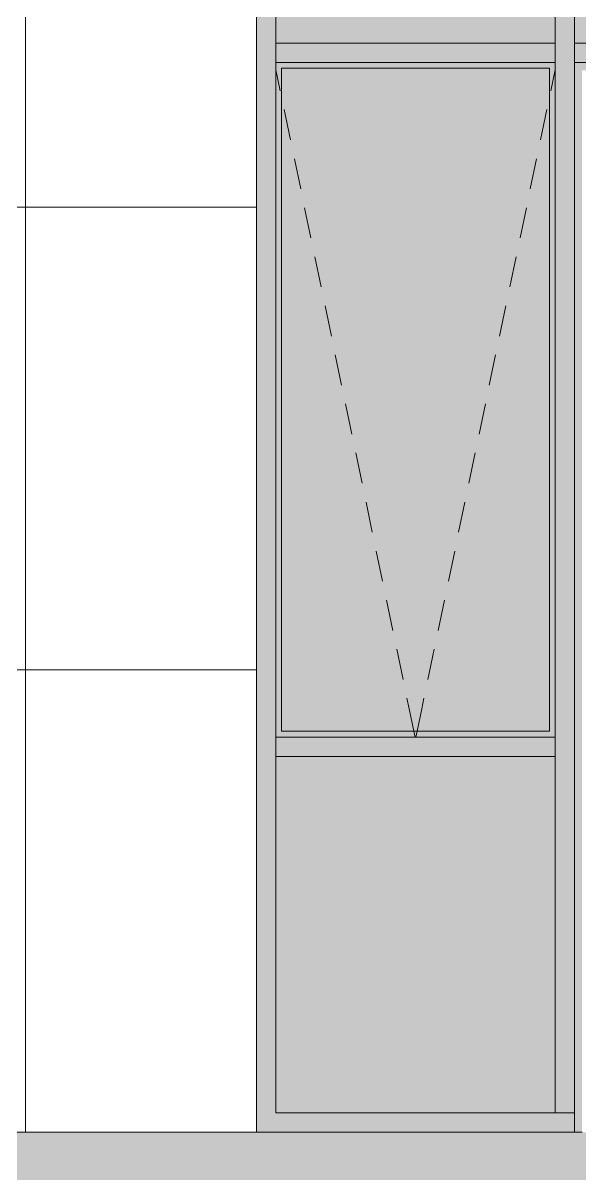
# Model space of a CAD drawing. Header units: millimetres. Extents: x 1499747 to 4230374, y -28481 to 441852.
# Drawn here: x 4064336 to 4065782, y 363720 to 366706 of the extents above; entities that cross this region are included whole.
import ezdxf

# ---------------------------------------------------------------- set-up
doc = ezdxf.new("R2010")
doc.units = ezdxf.units.MM
doc.header["$MEASUREMENT"] = 0
doc.layers.add('Чертеж и Рисунок', color=7, linetype='Continuous')

msp = doc.modelspace()

# ---------------------------------------------------------------- hatches: boundary and pattern name
at = {"layer": 'Чертеж и Рисунок', "linetype": 'Continuous', "lineweight": 0, "true_color": 0x84adf9}
for points in [[(4064991.98978, 368028.36268), (4064991.98978, 366653.36058), (4065716.99089, 366653.36058), (4065716.99089, 368028.36268)], [(4065766.99097, 368028.36268), (4065766.99097, 366653.36058), (4066366.99188, 366653.36058), (4066366.99188, 368028.36268)], [(4065006.98981, 364868.35785), (4065701.99087, 364868.35785), (4065701.99087, 366588.36048), (4065006.98981, 366588.36048)], [(4064991.98978, 363878.35634), (4065716.99089, 363878.35634), (4065716.99089, 364803.35775), (4064991.98978, 364803.35775)]]:
    msp.add_hatch(color=161, dxfattribs=at).paths.add_polyline_path(points)
at = {"layer": 'Чертеж и Рисунок', "linetype": 'Continuous', "lineweight": 0, "true_color": 0x2e2e2e}
for points in [[(4064941.98971, 366628.36054), (4064991.98978, 366628.36054), (4064991.98978, 367128.3613), (4064941.98971, 367128.3613)], [(4065716.99089, 367128.3613), (4065716.99089, 366628.36054), (4065766.99097, 366628.36054), (4065766.99097, 367128.3613)], [(4064991.98978, 366653.36058), (4064991.98978, 366603.3605), (4065666.99081, 366603.3605), (4065666.99081, 366653.36058)], [(4065666.99081, 366653.36058), (4065666.99081, 366603.3605), (4065716.99089, 366603.3605), (4065716.99089, 366653.36058)], [(4065766.99097, 366603.3605), (4066366.99188, 366603.3605), (4066366.99188, 366653.36058), (4065766.99097, 366653.36058)], [(4064941.98971, 366228.35993), (4064991.98978, 366228.35993), (4064991.98978, 366628.36054), (4064941.98971, 366628.36054)], [(4065716.99089, 366628.36054), (4065716.99089, 366228.35993), (4065766.99097, 366228.35993), (4065766.99097, 366628.36054)], [(4065766.99097, 363828.35626), (4065786.991, 363828.35626), (4065786.991, 366583.36047), (4065766.99097, 366603.3605)], [(4067016.99288, 366603.3605), (4065766.99097, 366603.3605), (4065786.991, 366583.36047), (4066996.99285, 366583.36047)], [(4064941.98971, 364828.35779), (4064991.98978, 364828.35779), (4064991.98978, 366228.35993), (4064941.98971, 366228.35993)], [(4065716.99089, 366228.35993), (4065716.99089, 364828.35779), (4065766.99097, 364828.35779), (4065766.99097, 366228.35993)], [(4064991.98978, 364853.35783), (4064991.98978, 364803.35775), (4065666.99081, 364803.35775), (4065666.99081, 364853.35783)], [(4065666.99081, 364803.35775), (4065716.99089, 364803.35775), (4065716.99089, 364853.35783), (4065666.99081, 364853.35783)], [(4064941.98971, 364828.35779), (4064941.98971, 363828.35626), (4064991.98978, 363878.35634), (4064991.98978, 364828.35779)], [(4065766.99097, 364828.35779), (4065716.99089, 364828.35779), (4065716.99089, 363878.35634), (4065766.99097, 363878.35634)], [(4064941.98971, 363828.35626), (4065666.99081, 363828.35626), (4065666.99081, 363878.35634), (4064991.98978, 363878.35634)], [(4065766.99097, 363828.35626), (4065766.99097, 363878.35634), (4065666.99081, 363878.35634), (4065666.99081, 363828.35626)]]:
    msp.add_hatch(color=250, dxfattribs=at).paths.add_polyline_path(points)
at = {"layer": 'Чертеж и Рисунок', "linetype": 'Continuous', "lineweight": 0, "true_color": 0xf7fdff}
for points in [[(4064991.98978, 364853.35783), (4065006.98981, 364868.35785), (4065006.98981, 366588.36048), (4064991.98978, 366603.3605), (4064991.98978, 366228.35993)], [(4064991.98978, 366603.3605), (4065006.98981, 366588.36048), (4065701.99087, 366588.36048), (4065716.99089, 366603.3605)], [(4065701.99087, 366588.36048), (4065701.99087, 364868.35785), (4065716.99089, 364853.35783), (4065716.99089, 366228.35993), (4065716.99089, 366603.3605)], [(4064991.98978, 364853.35783), (4065716.99089, 364853.35783), (4065701.99087, 364868.35785), (4065006.98981, 364868.35785)]]:
    msp.add_hatch(color=7, dxfattribs=at).paths.add_polyline_path(points)
at = {"layer": 'Чертеж и Рисунок', "linetype": 'Continuous', "lineweight": 0, "true_color": 0x7f7f7f}
for points in [[(4063716.98784, 363828.35626), (4063716.98784, 359728.35), (4064366.98883, 359728.35), (4064366.98883, 363828.35626)], [(4064366.98883, 363828.35626), (4064366.98883, 363628.35595), (4068416.99502, 363628.35595), (4068416.99502, 363828.35626)]]:
    msp.add_hatch(color=8, dxfattribs=at).paths.add_polyline_path(points)

# ---------------------------------------------------------------- linework, layer by layer
at = {"layer": 'Чертеж и Рисунок', "color": 253, "linetype": 'Continuous', "lineweight": 5, "true_color": 0xaaaaaa}
for points in [[(4064341.78879, 373528.37108), (4064341.78879, 363828.35626)], [(4063141.98696, 366227.95993), (4064941.98971, 366227.95993)], [(4063141.98696, 365027.95809), (4064941.98971, 365027.95809)]]:
    msp.add_lwpolyline(points, dxfattribs=at)
at = {"layer": 'Чертеж и Рисунок', "color": 7, "linetype": 'Continuous', "lineweight": 5}
for points in [[(4064941.98971, 363828.35626), (4064941.98971, 368078.36275)], [(4064991.98978, 366653.36058), (4064991.98978, 367128.3613)], [(4065716.99089, 366653.36058), (4065716.99089, 367128.3613)], [(4065766.99097, 366653.36058), (4065766.99097, 367128.3613)], [(4064991.98978, 366628.36054), (4064991.98978, 366653.36058)], [(4065666.99081, 366653.36058), (4064991.98978, 366653.36058)], [(4065716.99089, 366653.36058), (4065666.99081, 366653.36058)], [(4065716.99089, 366628.36054), (4065716.99089, 366653.36058)], [(4065766.99097, 366628.36054), (4065766.99097, 366653.36058)], [(4066366.99188, 366653.36058), (4065766.99097, 366653.36058)], [(4064991.98978, 366603.3605), (4064991.98978, 366628.36054)], [(4065716.99089, 366603.3605), (4065716.99089, 366628.36054)], [(4065766.99097, 366228.35993), (4065766.99097, 366628.36054)], [(4065666.99081, 366603.3605), (4064991.98978, 366603.3605)], [(4064991.98978, 366228.35993), (4064991.98978, 366603.3605)], [(4065701.99087, 366588.36048), (4065006.98981, 366588.36048)], [(4065006.98981, 366588.36048), (4065006.98981, 364868.35785)], [(4065716.99089, 366603.3605), (4065666.99081, 366603.3605)], [(4065701.99087, 364868.35785), (4065701.99087, 366588.36048)], [(4065716.99089, 366228.35993), (4065716.99089, 366603.3605)], [(4066366.99188, 366603.3605), (4065766.99097, 366603.3605)], [(4064991.98978, 364853.35783), (4064991.98978, 366228.35993)], [(4065716.99089, 364828.35779), (4065716.99089, 366228.35993)], [(4065766.99097, 364828.35779), (4065766.99097, 366228.35993)], [(4064991.98978, 364828.35779), (4064991.98978, 364853.35783)], [(4065666.99081, 364853.35783), (4064991.98978, 364853.35783)], [(4065006.98981, 364868.35785), (4065701.99087, 364868.35785)], [(4065716.99089, 364853.35783), (4065666.99081, 364853.35783)], [(4064991.98978, 364803.35775), (4064991.98978, 364828.35779)], [(4065716.99089, 363878.35634), (4065716.99089, 364828.35779)], [(4065766.99097, 363878.35634), (4065766.99097, 364828.35779)], [(4064991.98978, 363878.35634), (4064991.98978, 364803.35775)], [(4065666.99081, 364803.35775), (4064991.98978, 364803.35775)], [(4065716.99089, 364803.35775), (4065666.99081, 364803.35775)], [(4065666.99081, 363878.35634), (4064991.98978, 363878.35634)], [(4065716.99089, 363878.35634), (4065666.99081, 363878.35634)], [(4065766.99097, 363878.35634), (4065716.99089, 363878.35634)], [(4065766.99097, 363878.35634), (4065766.99097, 363828.35626)], [(4063141.98696, 363828.35626), (4064941.98971, 363828.35626)], [(4065666.99081, 363828.35626), (4064941.98971, 363828.35626)], [(4065766.99097, 363828.35626), (4065666.99081, 363828.35626)], [(4065786.991, 363828.35626), (4065766.99097, 363828.35626)]]:
    msp.add_lwpolyline(points, dxfattribs=at)
at = {"layer": 'Чертеж и Рисунок', "color": 23, "linetype": 'Continuous', "lineweight": 5, "true_color": 0xbf8080}
for points in [[(4064991.98978, 366584.46047), (4065003.2898, 366530.06039)], [(4065716.99089, 366584.46047), (4065705.59087, 366530.06039)], [(4065013.48982, 366481.16031), (4065029.88984, 366402.86019)], [(4065695.39086, 366481.16031), (4065678.99083, 366402.86019)], [(4065040.08986, 366353.86012), (4065056.48988, 366275.56)], [(4065668.79082, 366353.86012), (4065652.49079, 366275.56)], [(4065066.6899, 366226.65992), (4065082.98992, 366148.3598)], [(4065642.29078, 366226.65992), (4065625.89075, 366148.3598)], [(4065093.28994, 366099.35973), (4065109.58996, 366021.05961)], [(4065615.69074, 366099.35973), (4065599.29071, 366021.05961)], [(4065119.78998, 365972.15953), (4065136.19, 365893.85942)], [(4065589.0907, 365972.15953), (4065572.79067, 365893.85942)], [(4065146.39002, 365844.85934), (4065162.79004, 365766.55922)], [(4065562.49066, 365844.85934), (4065546.19063, 365766.55922)], [(4065172.99006, 365717.65915), (4065189.29009, 365639.25903)], [(4065535.99061, 365717.65915), (4065519.59059, 365639.25903)], [(4065199.4901, 365590.35895), (4065215.89013, 365512.05883)], [(4065509.39057, 365590.35895), (4065492.99055, 365512.05883)], [(4065226.09014, 365463.05876), (4065242.49017, 365384.75864)], [(4065482.79053, 365463.05876), (4065466.49051, 365384.75864)], [(4065252.69018, 365335.85856), (4065268.99021, 365257.55844)], [(4065456.29049, 365335.85856), (4065439.89047, 365257.55844)], [(4065279.29022, 365208.55837), (4065295.59025, 365130.25825)], [(4065429.69045, 365208.55837), (4065413.29043, 365130.25825)], [(4065305.79026, 365081.35817), (4065322.19029, 365003.05805)], [(4065403.09041, 365081.35817), (4065386.79039, 365003.05805)], [(4065332.3903, 364954.05798), (4065338.09031, 364926.75794)], [(4065376.49037, 364954.05798), (4065370.79036, 364926.75794)], [(4065338.09031, 364926.75794), (4065350.29033, 364868.35785)], [(4065370.79036, 364926.75794), (4065358.59034, 364868.35785)], [(4065350.29033, 364868.35785), (4065353.39034, 364853.35783)], [(4065358.59034, 364868.35785), (4065355.49034, 364853.35783)]]:
    msp.add_lwpolyline(points, dxfattribs=at)
at = {"layer": 'Чертеж и Рисунок', "color": 1, "linetype": 'Continuous', "lineweight": 0}
for points in [[(4064541.3891, 363828.35626), (4064682.48931, 363828.35626)], [(4064894.18963, 363828.35626), (4065423.29044, 363828.35626)], [(4065634.99077, 363828.35626), (4065776.09098, 363828.35626)]]:
    msp.add_lwpolyline(points, dxfattribs=at)

doc.saveas('drawing.dxf')
